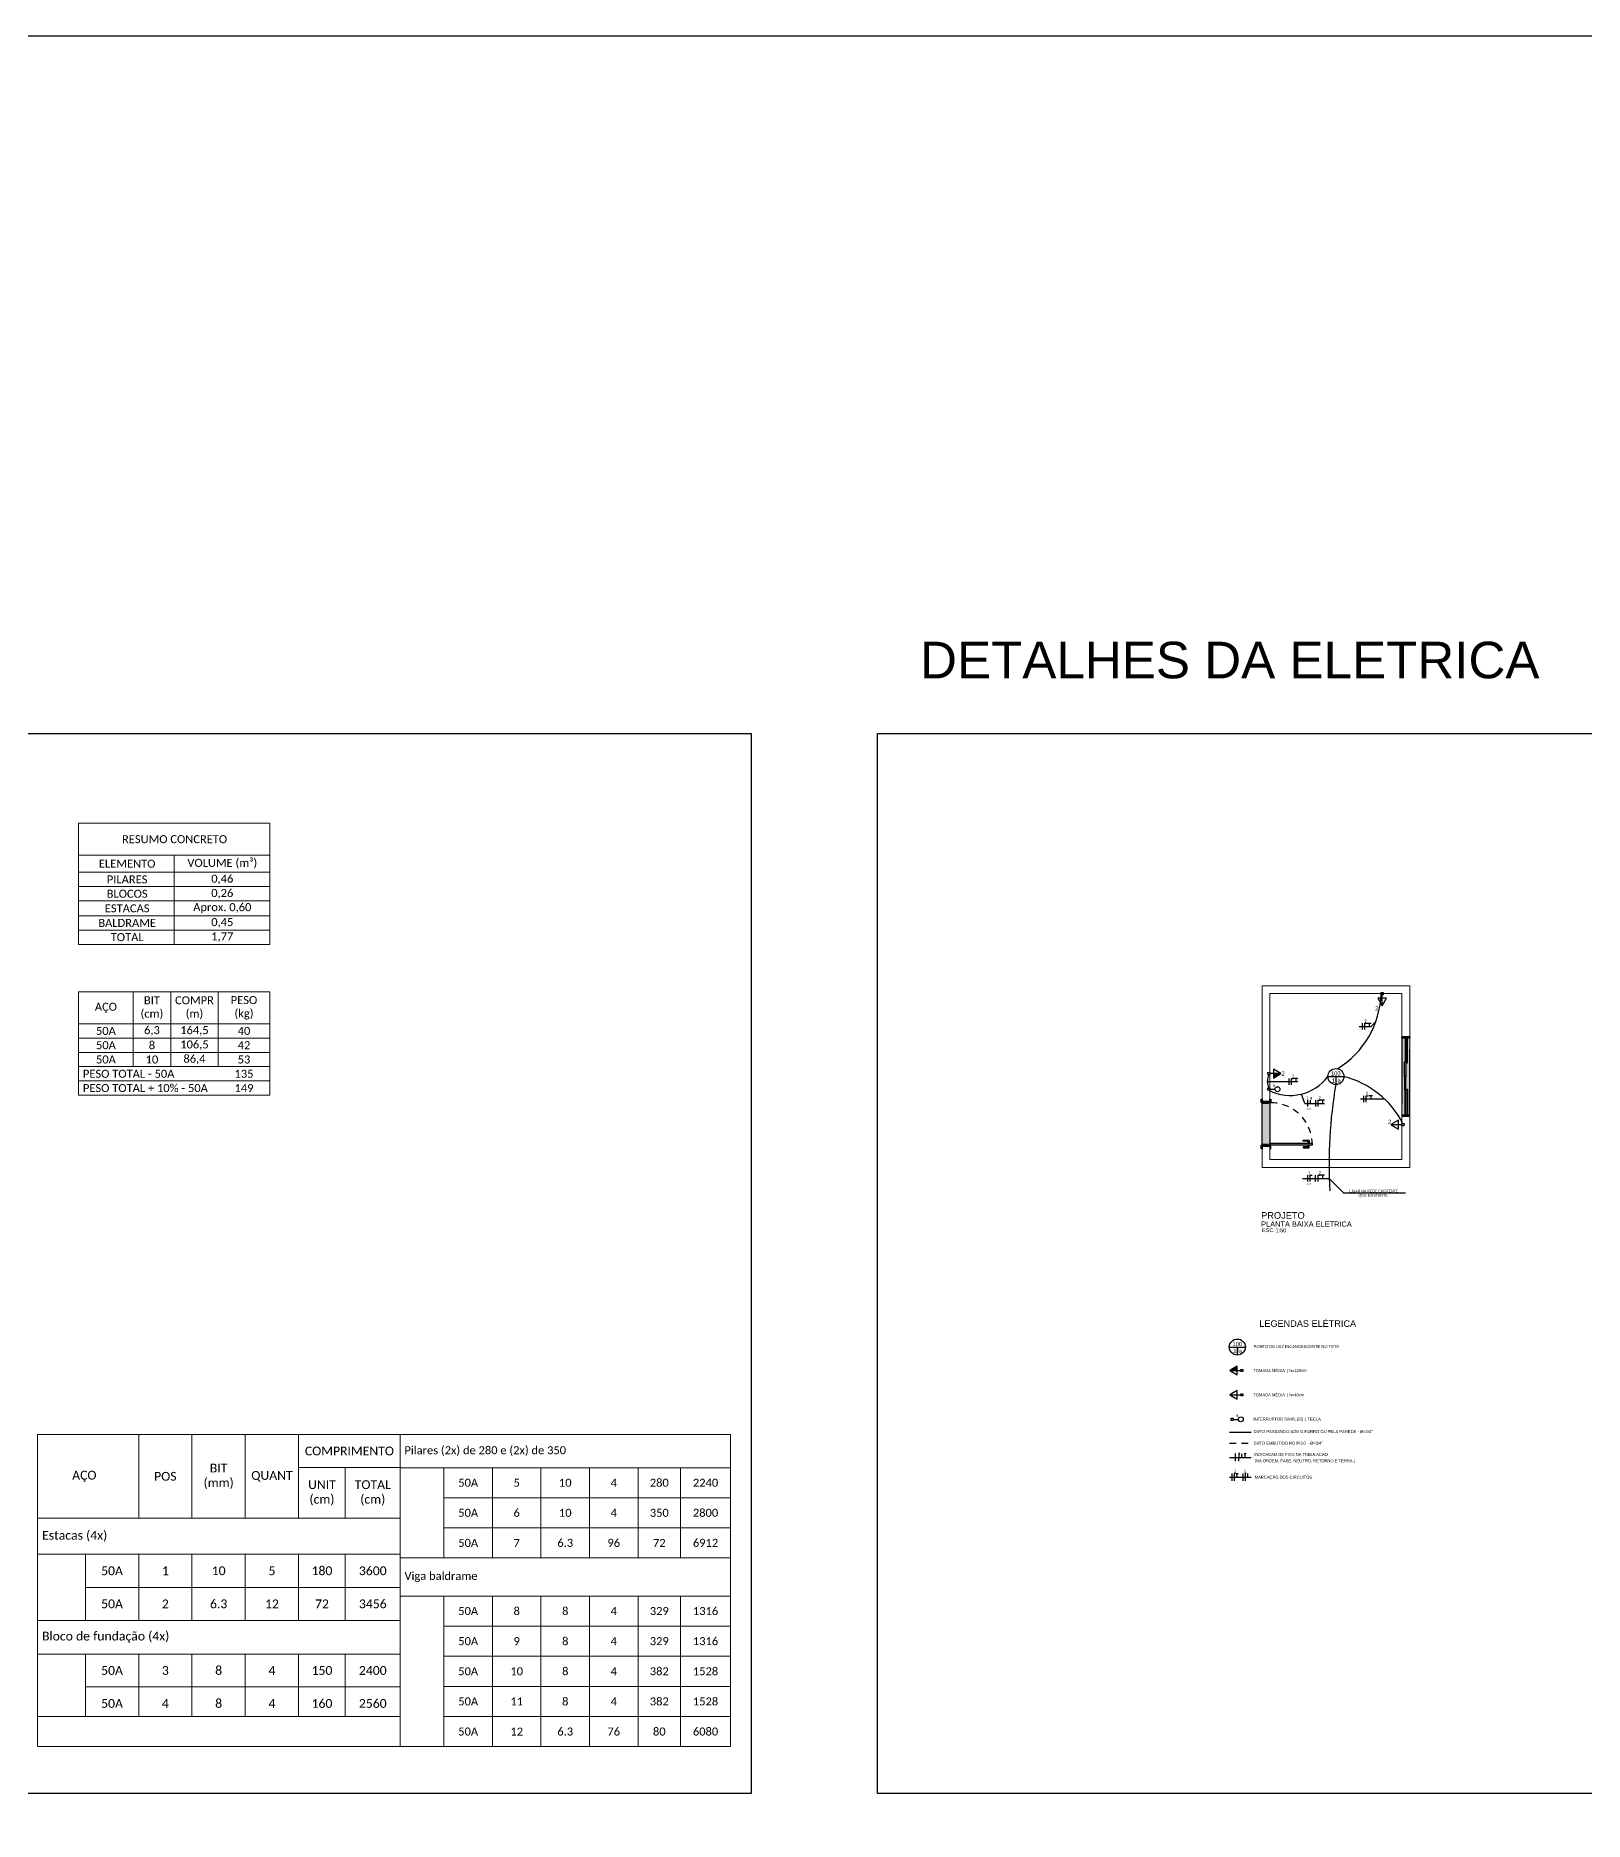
# Model space of a CAD drawing. Header units: inches. Extents: x -413 to -271, y -41 to 11.
# Drawn here: x -330.56 to -301.22, y -22.45 to 11.38 of the extents above; entities that cross this region are included whole.
import ezdxf
from ezdxf.enums import TextEntityAlignment as Align

# ---------------------------------------------------------------- set-up
doc = ezdxf.new("R2010")
doc.units = ezdxf.units.IN
doc.header["$MEASUREMENT"] = 0
doc.linetypes.add('DASHED2', pattern=[9.525, 6.35, -3.175])
doc.linetypes.add('HIDDEN2', pattern=[0.1875, 0.125, -0.0625])
doc.layers.get('0').update_dxf_attribs({"color": 8})
for name, color, linetype in [('AR-ALV-CRT', 4, 'Continuous'), ('ARQ-COTA-25', 12, 'Continuous'), ('ARQ-PIS', 1, 'Continuous'), ('ARQ-TXT-02', 2, 'Continuous'), ('ARQ-TXT-03', 3, 'Continuous'), ('ARQ-TXT-04', 4, 'Continuous'), ('Camada 1', 7, 'Continuous'), ('DI-Linhas_do_quadro', 1, 'Continuous'), ('EL-Pto de luz', 2, 'Continuous'), ('EL-Textos_pontos', 2, 'Continuous'), ('ELE-VT3', 30, 'Continuous'), ('ELETRODUTO_TETO', 2, 'Continuous'), ('FO-TÍTULOS', 1, 'Continuous'), ('Texto', 3, 'Continuous')]:
    doc.layers.add(name, color=color, linetype=linetype)
doc.layers.add('EST- 1', color=1, linetype='Continuous', lineweight=9)
doc.styles.add('Arial', font='ARIALUNI.ttf')
doc.styles.add('ARIAL 1mm', font='arial.ttf', dxfattribs={"height": 0.1})
doc.styles.add('Codhab', font='')
doc.styles.add('ELE-SIMB-12MM', font='arial.ttf', dxfattribs={"height": 0.12})
doc.styles.get('Codhab').set_extended_font_data('Roboto')

# ---------------------------------------------------------------- blocks, each defined once
blk = doc.blocks.new('SCOD-SIM-NOME')
at = {"layer": 'ARQ-TXT-02', "insert": (0.016, 0.158), "char_height": 0.075, "attachment_point": 1, "style": 'Arial'}
blk.add_mtext_dynamic_manual_height_columns('ESC:', width=0.00344, gutter_width=0.625, heights=[0], dxfattribs=at)
at = {"layer": 'ARQ-TXT-02', "style": 'Arial'}
blk.add_attdef('ESCALA', (0.271, 0.08), '', height=0.075, dxfattribs=at)
at = {"layer": 'ARQ-TXT-03', "style": 'Arial'}
blk.add_attdef('DESENHO', (0, 0.185), '', height=0.1, dxfattribs=at)
at = {"layer": 'ARQ-TXT-04', "style": 'Arial'}
blk.add_attdef('MATÉRIA', text='', height=0.125, dxfattribs=at).set_placement((0, 0.299), align=Align.BOTTOM_LEFT)
blk = doc.blocks.new('*U516')
for p, q in [((-0.0685, 0), (-0.0123, 0)), ((-0.0404, 0), (-0.0404, -0.0281))]:
    blk.add_line(p, q)
blk.add_circle((-0.0404, 0), 0.0281)
at = {"style": 'ELE-SIMB-12MM'}
blk.add_attdef('POTENCIA', text='', height=0.0144, dxfattribs=at).set_placement((-0.0409, 0.0035), align=Align.CENTER)
blk.add_attdef('CIRCUITO', text='', height=0.0144, dxfattribs=at).set_placement((-0.0433, -0.0212), align=Align.RIGHT)
blk.add_attdef('INTERRUPTOR', (-0.0347, -0.021), '', height=0.0144, dxfattribs=at)
blk = doc.blocks.new('*U511')
at = {"layer": 'ELE-VT3'}
blk.add_lwpolyline([(-0.026, 0.026), (0.026, 0.026), (0.026, -0.026), (-0.026, -0.026)], close=True, dxfattribs=at)
blk.add_lwpolyline([(0.026, 0), (0.154, 0)], dxfattribs=at)
blk.add_circle((0.217, 0), 0.0623, dxfattribs=at)
at = {"layer": 'ELE-VT3', "style": 'ARIAL 1mm'}
blk.add_attdef('A', text='', height=0.075, dxfattribs=at).set_placement((0.127, 0.1), align=Align.MIDDLE_CENTER)
blk = doc.blocks.new('*U514')
for p, q in [((-0.0685, 0), (-0.0123, 0)), ((-0.0404, 0), (-0.0404, -0.0281))]:
    blk.add_line(p, q)
blk.add_circle((-0.0404, 0), 0.0281)
at = {"style": 'ELE-SIMB-12MM'}
blk.add_attdef('POTENCIA', text='', height=0.0144, dxfattribs=at).set_placement((-0.0409, 0.0035), align=Align.CENTER)
blk.add_attdef('CIRCUITO', text='', height=0.0144, dxfattribs=at).set_placement((-0.0433, -0.0212), align=Align.RIGHT)
blk.add_attdef('INTERRUPTOR', (-0.0347, -0.021), '', height=0.0144, dxfattribs=at)
blk = doc.blocks.new('*U515')
at = {"layer": 'ELE-VT3'}
blk.add_lwpolyline([(-0.026, 0.026), (0.026, 0.026), (0.026, -0.026), (-0.026, -0.026)], close=True, dxfattribs=at)
blk.add_lwpolyline([(0.026, 0), (0.154, 0)], dxfattribs=at)
blk.add_circle((0.217, 0), 0.0623, dxfattribs=at)
at = {"layer": 'ELE-VT3', "style": 'ARIAL 1mm'}
blk.add_attdef('A', text='', height=0.075, dxfattribs=at).set_placement((0.127, 0.1), align=Align.MIDDLE_CENTER)
blk = doc.blocks.new('*U512')
at = {"ltscale": 0.01}
for points in [[(0.417, 0.191), (0.196, 0.191), (0.306, 0), (0.417, 0.191)], [(0.417, 0.191), (0.196, 0.191), (0.306, 0), (0.417, 0.191)], [(0.417, 0.191), (0.196, 0.191), (0.306, 0), (0.417, 0.191)], [(0.306, 0), (0.306, 0.28)], [(0.306, 0), (0.306, 0.28)], [(0.306, 0), (0.306, 0.28)]]:
    blk.add_lwpolyline(points, dxfattribs=at)
blk.add_lwpolyline([(0.281, 0.333), (0.334, 0.332), (0.333, 0.279), (0.28, 0.28)], close=True, dxfattribs=at)
at = {"style": 'ARIAL 1mm'}
blk.add_attdef('1', text='', height=0.11, dxfattribs=at).set_placement((0.287, -0.073), align=Align.MIDDLE_CENTER)
blk = doc.blocks.new('*U513')
at = {"ltscale": 0.01}
h = blk.add_hatch(color=256, dxfattribs=at)
h.dxf.hatch_style = 1
h.paths.add_polyline_path([(0.115, 0), (0.115, -0.111), (0.306, 0)])
blk.add_lwpolyline([(-0.027, -0.026), (-0.026, 0.027), (0.027, 0.026), (0.026, -0.027)], close=True, dxfattribs=at)
for points in [[(0.115, 0.11), (0.115, -0.111), (0.306, 0), (0.115, 0.11)], [(0.115, 0.11), (0.115, -0.111), (0.306, 0), (0.115, 0.11)], [(0.115, 0.11), (0.115, -0.111), (0.306, 0), (0.115, 0.11)], [(0.306, 0), (0.026, 0)], [(0.306, 0), (0.026, 0)], [(0.306, 0), (0.026, 0)]]:
    blk.add_lwpolyline(points, dxfattribs=at)
at = {"style": 'ARIAL 1mm'}
blk.add_attdef('1', text='', height=0.11, dxfattribs=at).set_placement((0.287, -0.073), align=Align.MIDDLE_CENTER)
blk = doc.blocks.new('*U509')
at = {"ltscale": 0.01}
for points in [[(0.498, -0.111), (0.498, 0.11), (0.306, 0), (0.498, -0.111)], [(0.498, -0.111), (0.498, 0.11), (0.306, 0), (0.498, -0.111)], [(0.498, -0.111), (0.498, 0.11), (0.306, 0), (0.498, -0.111)], [(0.306, 0), (0.586, 0)], [(0.306, 0), (0.586, 0)], [(0.306, 0), (0.586, 0)]]:
    blk.add_lwpolyline(points, dxfattribs=at)
blk.add_lwpolyline([(0.64, 0.025), (0.639, -0.028), (0.586, -0.027), (0.587, 0.026)], close=True, dxfattribs=at)
at = {"style": 'ARIAL 1mm'}
blk.add_attdef('1', text='', height=0.11, dxfattribs=at).set_placement((0.287, -0.073), align=Align.MIDDLE_CENTER)
blk = doc.blocks.new('*U510')
at = {"ltscale": 0.01}
h = blk.add_hatch(color=256, dxfattribs=at)
h.dxf.hatch_style = 1
h.paths.add_polyline_path([(0.498, 0), (0.498, 0.11), (0.306, 0)])
for points in [[(0.498, -0.111), (0.498, 0.11), (0.306, 0), (0.498, -0.111)], [(0.498, -0.111), (0.498, 0.11), (0.306, 0), (0.498, -0.111)], [(0.498, -0.111), (0.498, 0.11), (0.306, 0), (0.498, -0.111)], [(0.306, 0), (0.586, 0)], [(0.306, 0), (0.586, 0)], [(0.306, 0), (0.586, 0)]]:
    blk.add_lwpolyline(points, dxfattribs=at)
blk.add_lwpolyline([(0.64, 0.025), (0.639, -0.028), (0.586, -0.027), (0.587, 0.026)], close=True, dxfattribs=at)
at = {"style": 'ARIAL 1mm'}
blk.add_attdef('1', text='', height=0.11, dxfattribs=at).set_placement((0.287, -0.073), align=Align.MIDDLE_CENTER)
blk = doc.blocks.new('*U507')
at = {"true_color": 0x939598}
h = blk.add_hatch(color=252, dxfattribs=at)
h.dxf.hatch_style = 1
h.paths.add_polyline_path([(450036.1, 7827588.6), (450036.1, 7827573.6), (450186.1, 7827573.6), (450186.1, 7827588.6)])
at = {"color": 252, "linetype": 'DASHED2', "ltscale": 20}
for points in [[(450036.1, 7827573.6), (450186.1, 7827573.6), (450186.1, 7827588.6), (450036.1, 7827588.6)], [(450038.1, 7827579.8), (450083.1, 7827579.8), (450083.1, 7827580.4), (450038.1, 7827580.4)], [(450137.1, 7827580.4), (450184.1, 7827580.4), (450184.1, 7827579.8), (450137.1, 7827579.8)]]:
    blk.add_lwpolyline(points, close=True, dxfattribs=at)
for points in [[(450036.1, 7827588.6), (450038.1, 7827588.6), (450038.1, 7827573.6), (450036.1, 7827573.6)], [(450038.1, 7827581.5), (450085.1, 7827581.5), (450085.1, 7827583.9), (450038.1, 7827583.9)], [(450083.1, 7827581), (450111.1, 7827581), (450111.1, 7827578.6), (450083.1, 7827578.6)], [(450137.1, 7827581), (450111.1, 7827581), (450111.1, 7827578.6), (450137.1, 7827578.6)], [(450184.1, 7827581.5), (450134.9, 7827581.5), (450134.9, 7827583.9), (450184.1, 7827583.9)], [(450186.1, 7827588.6), (450184.1, 7827588.6), (450184.1, 7827573.6), (450186.1, 7827573.6)]]:
    blk.add_lwpolyline(points, close=True)
blk = doc.blocks.new('*U506')
h = blk.add_hatch(color=33)
h.dxf.hatch_style = 1
h.paths.add_polyline_path([(0.125, 0.015), (0.125, 0), (0.055, 0), (0.055, 0.015)])
at = {"true_color": 0xc7c8ca}
h = blk.add_hatch(color=9, dxfattribs=at)
h.dxf.hatch_style = 1
h.paths.add_polyline_path([(0.125, -0.15), (0.925, -0.15), (0.925, 0), (0.125, 0)])
h = blk.add_hatch(color=33)
h.dxf.hatch_style = 1
h.paths.add_polyline_path([(0.95, -0.15), (0.925, -0.15), (0.925, -0.115), (0.915, -0.115), (0.915, 0), (0.95, 0)])
h = blk.add_hatch(color=33)
h.dxf.hatch_style = 1
h.paths.add_polyline_path([(0.995, 0), (0.925, 0), (0.925, 0.015), (0.995, 0.015)])
h = blk.add_hatch(color=33)
h.dxf.hatch_style = 1
h.paths.add_polyline_path([(0.125, -0.15), (0.125, -0.165), (0.055, -0.165), (0.055, -0.15)])
h = blk.add_hatch(color=33)
h.dxf.hatch_style = 1
h.paths.add_polyline_path([(0.1, 0), (0.135, 0), (0.135, -0.115), (0.125, -0.115), (0.125, -0.15), (0.1, -0.15)])
h = blk.add_hatch(color=33)
h.dxf.hatch_style = 1
h.paths.add_polyline_path([(0.16, -0.15), (0.16, -0.95), (0.125, -0.95), (0.125, -0.15)])
h = blk.add_hatch(color=33)
h.dxf.hatch_style = 1
h.paths.add_polyline_path([(0.995, -0.15), (0.995, -0.165), (0.925, -0.165), (0.925, -0.15)])
h = blk.add_hatch(color=9, dxfattribs=at)
h.dxf.hatch_style = 1
h.paths.add_polyline_path([(0.09, -0.87, 0.414214), (0.095, -0.875), (0.119, -0.875), (0.119, -0.895), (0.08, -0.895, -0.414214), (0.07, -0.885), (0.07, -0.778), (0.09, -0.778)])
h.paths.add_polyline_path([(0.125, -0.907), (0.119, -0.907), (0.119, -0.865), (0.125, -0.865)])
h.paths.add_polyline_path([(0.166, -0.907), (0.16, -0.907), (0.16, -0.865), (0.166, -0.865)])
h.paths.add_polyline_path([(0.215, -0.885, -0.414214), (0.205, -0.895), (0.166, -0.895), (0.166, -0.875), (0.19, -0.875, 0.414214), (0.195, -0.87), (0.195, -0.778), (0.215, -0.778)])
for points in [[(0.125, 0), (0.055, 0), (0.055, 0.015), (0.125, 0.015)], [(0.995, 0), (0.925, 0), (0.925, 0.015), (0.995, 0.015)], [(0.125, -0.15), (0.055, -0.15), (0.055, -0.165), (0.125, -0.165)], [(0.16, -0.15), (0.16, -0.95), (0.125, -0.95), (0.125, -0.15)], [(0.995, -0.165), (0.925, -0.165), (0.925, -0.15), (0.995, -0.15)], [(0.125, -0.907), (0.119, -0.907), (0.119, -0.865), (0.125, -0.865)], [(0.16, -0.907), (0.166, -0.907), (0.166, -0.865), (0.16, -0.865)]]:
    blk.add_lwpolyline(points, close=True)
at = {"color": 251, "true_color": 0x636466}
blk.add_lwpolyline([(0.125, 0), (0.925, 0), (0.925, -0.15), (0.125, -0.15)], close=True, dxfattribs=at)
for points in [[(0.95, -0.15), (0.95, 0), (0.915, 0), (0.915, -0.115), (0.925, -0.115), (0.925, -0.15), (0.95, -0.15)], [(0.125, -0.15), (0.125, -0.115), (0.135, -0.115), (0.135, 0), (0.1, 0), (0.1, -0.15), (0.125, -0.15)]]:
    blk.add_lwpolyline(points)
at = {"color": 252, "linetype": 'HIDDEN2'}
blk.add_lwpolyline([(0.925, -0.15, -0.427374), (0.125, -0.95), (0.125, -0.15)], format="xyb", dxfattribs=at)
for points in [[(0.07, -0.778), (0.07, -0.885, 0.414214), (0.08, -0.895), (0.119, -0.895), (0.119, -0.875), (0.095, -0.875, -0.414214), (0.09, -0.87), (0.09, -0.778)], [(0.215, -0.778), (0.215, -0.885, -0.414214), (0.205, -0.895), (0.166, -0.895), (0.166, -0.875), (0.19, -0.875, 0.414214), (0.195, -0.87), (0.195, -0.778)]]:
    blk.add_lwpolyline(points, format="xyb", close=True)

msp = doc.modelspace()

# ---------------------------------------------------------------- linework, layer by layer
at = {"color": 1, "transparency": 33554687}
for p, q in [((-307.9375, -15.0741), (-307.5283, -15.0741)), ((-307.9375, -15.5531), (-307.5283, -15.5531)), ((-307.9375, -15.9291), (-307.5283, -15.9291))]:
    msp.add_line(p, q, dxfattribs=at)
for centre, radius, start, end in [((-306.7962, -6.715), 1.7293, 301.41754, 358.18442), ((-306.9388, -8.4318), 0.2853, 153.42622, 206.70647), ((-306.7878, -7.8111), 0.8869, 242.76366, 323.40291), ((-306.2033, -10.0274), 1.7418, 27.17711, 75.66406), ((-296.9914, -10.0024), 9.0628, 170.40469, 183.17355)]:
    msp.add_arc(centre, radius, start, end, dxfattribs=at)
at = {"layer": 'AR-ALV-CRT', "color": 251, "lineweight": 5, "true_color": 0x636466}
for points in [[(-304.5239, -6.6199), (-307.3239, -6.6199), (-307.3239, -10.0599), (-304.5239, -10.0599)], [(-307.1739, -6.7699), (-304.6739, -6.7699), (-304.6739, -9.9099), (-307.1739, -9.9099)]]:
    msp.add_lwpolyline(points, close=True, dxfattribs=at)
at = {"layer": 'ARQ-PIS', "color": 4, "linetype": 'ByBlock'}
for points in [[(-355.6258, -1.8439), (-317.0032, -1.8439), (-317.0032, -21.9212), (-355.6258, -21.9212)], [(-314.6081, -1.8439), (-297.1409, -1.8439), (-297.1409, -21.9212), (-314.6081, -21.9212)]]:
    msp.add_lwpolyline(points, close=True, dxfattribs=at)
at = {"layer": 'DI-Linhas_do_quadro', "linetype": 'Continuous', "transparency": 33554687}
msp.add_line((-304.608, -10.5469), (-305.7733, -10.5469), dxfattribs=at)
msp.add_lwpolyline([(-305.7733, -10.5469), (-306.0512, -10.269)], dxfattribs=at)
at = {"layer": 'EL-Pto de luz', "transparency": 33554687}
msp.add_line((-307.7914, -13.4632), (-307.7914, -13.5676), dxfattribs=at)
at = {"layer": 'ELE-VT3'}
for p, q in [((-305.4853, -7.3915), (-305.2566, -7.3915)), ((-307.2046, -8.4322), (-306.6435, -8.4364)), ((-306.408, -8.848), (-306.408, -8.788)), ((-305.4565, -8.7626), (-305.0057, -8.7626)), ((-306.5153, -8.848), (-306.1408, -8.848)), ((-306.5576, -10.269), (-306.0512, -10.269))]:
    msp.add_line(p, q, dxfattribs=at)
at = {"layer": 'ELE-VT3', "linetype": 'ByBlock'}
msp.add_lwpolyline([(-409.0768, 11.3755), (-271.3816, 11.3755), (-271.3816, -29.078), (-409.0768, -29.078)], close=True, dxfattribs=at)
at = {"layer": 'ELE-VT3'}
for points in [[(-305.4291, -7.3315), (-305.4291, -7.4515)], [(-305.3766, -7.4515), (-305.3766, -7.3315), (-305.3391, -7.3315)], [(-305.2566, -7.332), (-305.3316, -7.332)], [(-305.2941, -7.332), (-305.2941, -7.392)], [(-305.2566, -7.3915), (-305.1709, -7.3058)], [(-306.8159, -8.3764), (-306.8159, -8.4964)], [(-306.7634, -8.4964), (-306.7634, -8.3764), (-306.7259, -8.3764)], [(-306.6435, -8.3768), (-306.7185, -8.3768)], [(-306.681, -8.3768), (-306.681, -8.4368)], [(-306.5153, -8.848), (-306.5777, -8.6728)], [(-306.4605, -8.788), (-306.4605, -8.908)], [(-306.3133, -8.788), (-306.3133, -8.908)], [(-306.2608, -8.908), (-306.2608, -8.788), (-306.2233, -8.788)], [(-306.1408, -8.7884), (-306.2158, -8.7884)], [(-306.1783, -8.7884), (-306.1783, -8.8484)], [(-305.4003, -8.7026), (-305.4003, -8.8226)], [(-305.3478, -8.8226), (-305.3478, -8.7026), (-305.3103, -8.7026)], [(-305.2278, -8.7031), (-305.3028, -8.7031)], [(-305.2653, -8.7031), (-305.2653, -8.7631)], [(-306.4612, -10.209), (-306.4612, -10.329)], [(-306.4087, -10.329), (-306.4087, -10.209), (-306.3712, -10.209)], [(-306.314, -10.209), (-306.314, -10.329)], [(-306.2615, -10.329), (-306.2615, -10.209), (-306.224, -10.209)], [(-306.1415, -10.2094), (-306.2165, -10.2094)], [(-306.179, -10.2094), (-306.179, -10.2694)], [(-307.8244, -15.623), (-307.8241, -15.4833)], [(-307.7429, -15.4833), (-307.7661, -15.4833), (-307.7664, -15.623)], [(-307.7074, -15.5535), (-307.7073, -15.4836)], [(-307.6642, -15.4833), (-307.6269, -15.4832)], [(-307.6453, -15.5531), (-307.6455, -15.4833)], [(-307.8888, -15.9989), (-307.8885, -15.8592)], [(-307.8292, -15.8612), (-307.8525, -15.8611), (-307.8528, -16.0008)], [(-307.8133, -15.8593), (-307.7761, -15.8592)], [(-307.7945, -15.9291), (-307.7947, -15.8592)], [(-307.6805, -15.9989), (-307.6804, -15.8592)], [(-307.6211, -15.8598), (-307.6443, -15.8598), (-307.6445, -15.9995)], [(-307.5943, -15.9294), (-307.5942, -15.8596)]]:
    msp.add_lwpolyline(points, dxfattribs=at)
at = {"layer": 'ELETRODUTO_TETO', "linetype": 'HIDDEN2'}
msp.add_line((-307.9375, -15.2846), (-307.5283, -15.2846), dxfattribs=at)
at = {"layer": 'EST- 1'}
for p, q in [((-329.7418, -3.542), (-326.1213, -3.542)), ((-329.7418, -3.542), (-329.7418, -5.8356)), ((-326.1213, -3.542), (-326.1213, -5.8356)), ((-329.7418, -4.1472), (-326.1213, -4.1472)), ((-327.9316, -4.1472), (-327.9316, -5.8356)), ((-329.7418, -4.4698), (-326.1213, -4.4698)), ((-329.7418, -4.7421), (-326.1213, -4.7421)), ((-329.7418, -5.0143), (-326.1213, -5.0143)), ((-329.7418, -5.2948), (-326.1213, -5.2948)), ((-329.7418, -5.5648), (-326.1213, -5.5648)), ((-329.7418, -5.8356), (-326.7459, -5.8356)), ((-329.7418, -5.8356), (-326.1213, -5.8356)), ((-329.7418, -6.7356), (-326.1213, -6.7356)), ((-329.7418, -6.7356), (-329.7418, -7.6114)), ((-328.7088, -6.7356), (-328.7088, -8.1528)), ((-327.9979, -6.7356), (-327.9979, -8.1528)), ((-327.0975, -6.7356), (-327.0975, -8.1528)), ((-326.1213, -6.7356), (-326.1213, -8.6942)), ((-329.7418, -7.3407), (-326.1213, -7.3407)), ((-329.7418, -7.3407), (-326.1213, -7.3407)), ((-329.7418, -7.3407), (-326.1213, -7.3407)), ((-329.7418, -7.6114), (-329.7418, -7.8821)), ((-329.7418, -7.6114), (-326.1213, -7.6114)), ((-329.7418, -7.8821), (-329.7418, -8.1528)), ((-329.7418, -7.8821), (-326.1213, -7.8821)), ((-329.7418, -8.1528), (-329.7418, -8.4235)), ((-329.7418, -8.1528), (-329.7418, -8.4235)), ((-329.7418, -8.1528), (-326.1213, -8.1528)), ((-329.7418, -8.4235), (-329.7418, -8.6942)), ((-329.7418, -8.4235), (-329.7418, -8.6942)), ((-329.7418, -8.4235), (-326.1213, -8.4235)), ((-329.7418, -8.4235), (-326.1213, -8.4235)), ((-329.7418, -8.6942), (-326.1213, -8.6942)), ((-330.5233, -15.1196), (-323.6497, -15.1196)), ((-330.5233, -15.1196), (-330.5233, -17.3885)), ((-328.6044, -15.1196), (-328.6044, -16.7063)), ((-327.5945, -15.1196), (-327.5945, -16.7063)), ((-326.5847, -15.1196), (-326.5847, -16.7063)), ((-325.5748, -15.1196), (-325.5748, -16.7063)), ((-323.6497, -15.1196), (-317.3921, -15.1196)), ((-323.6497, -15.1196), (-323.6497, -16.3804)), ((-323.6497, -15.1196), (-323.6497, -20.4623)), ((-323.6497, -15.1196), (-323.6497, -21.033)), ((-317.3921, -15.1196), (-317.3921, -21.033)), ((-325.5748, -15.7465), (-323.6497, -15.7465)), ((-324.6899, -15.7465), (-324.6899, -16.7063)), ((-323.6497, -15.75), (-322.822, -15.75)), ((-322.822, -15.75), (-317.3921, -15.75)), ((-322.822, -15.75), (-322.822, -17.4594)), ((-321.9027, -15.75), (-321.9027, -17.4594)), ((-320.9834, -15.75), (-320.9834, -17.4594)), ((-320.0641, -15.75), (-320.0641, -17.4594)), ((-319.1447, -15.75), (-319.1447, -17.4594)), ((-318.3391, -15.75), (-318.3391, -17.4594)), ((-322.822, -16.3192), (-317.3921, -16.3192)), ((-330.5233, -16.7063), (-323.6497, -16.7063)), ((-322.822, -16.8887), (-317.3921, -16.8887)), ((-330.5233, -17.3885), (-329.6142, -17.3885)), ((-330.5233, -17.3885), (-330.5233, -18.6423)), ((-329.6142, -17.3885), (-323.6497, -17.3885)), ((-329.6142, -17.3885), (-329.6142, -18.6423)), ((-328.6044, -17.3885), (-328.6044, -18.6423)), ((-327.5945, -17.3885), (-327.5945, -18.6423)), ((-326.5847, -17.3885), (-326.5847, -18.6423)), ((-325.5748, -17.3885), (-325.5748, -18.6423)), ((-324.6899, -17.3885), (-324.6899, -18.6423)), ((-323.6497, -17.4594), (-317.3921, -17.4594)), ((-329.6142, -18.0154), (-323.6497, -18.0154)), ((-323.6497, -18.1795), (-322.822, -18.1795)), ((-322.822, -18.1795), (-317.3921, -18.1795)), ((-322.822, -18.1795), (-322.822, -21.033)), ((-321.9027, -18.1795), (-321.9027, -21.033)), ((-320.9834, -18.1795), (-320.9834, -21.033)), ((-320.0641, -18.1795), (-320.0641, -21.033)), ((-319.1447, -18.1795), (-319.1447, -21.033)), ((-318.3391, -18.1795), (-318.3391, -21.033)), ((-330.5233, -18.6423), (-323.6497, -18.6423)), ((-330.5233, -18.6423), (-330.5233, -21.022)), ((-322.822, -18.7502), (-317.3921, -18.7502)), ((-330.5233, -19.2782), (-329.6142, -19.2782)), ((-329.6142, -19.2782), (-323.6497, -19.2782)), ((-329.6142, -19.2782), (-329.6142, -20.4623)), ((-328.6044, -19.2782), (-328.6044, -20.4623)), ((-327.5945, -19.2782), (-327.5945, -20.4623)), ((-326.5847, -19.2782), (-326.5847, -20.4623)), ((-325.5748, -19.2782), (-325.5748, -20.4623)), ((-324.6899, -19.2782), (-324.6899, -20.4623)), ((-322.822, -19.3209), (-317.3921, -19.3209)), ((-329.6142, -19.9027), (-323.6497, -19.9027)), ((-322.822, -19.8916), (-317.3921, -19.8916)), ((-330.5233, -20.4623), (-323.6497, -20.4623)), ((-322.822, -20.4623), (-317.3921, -20.4623)), ((-330.5233, -21.033), (-323.6497, -21.033)), ((-323.6497, -21.033), (-317.3921, -21.033))]:
    msp.add_line(p, q, dxfattribs=at)

# ---------------------------------------------------------------- block references
at = {"layer": 'ARQ-COTA-25', "ltscale": 0.0019, "transparency": 33554687}
msp.add_blockref('SCOD-SIM-NOME', (-307.3395, -11.3701), dxfattribs=at).add_auto_attribs({'ESCALA': '1:50', 'DESENHO': 'PLANTA BAIXA ELETRICA', 'MATÉRIA': 'PROJETO'})
at = {"layer": 'Camada 1', "color": 7, "true_color": 0xffffff, "xscale": 0.01000000000000002, "yscale": 0.01000000000000002, "zscale": 0.01000000000000002, "rotation": 270}
msp.add_blockref('*U507', (-78580.4096, 4492.7709), dxfattribs=at)
at = {"layer": 'Camada 1', "color": 7, "true_color": 0xffffff, "transparency": 33554687, "rotation": 90}
msp.add_blockref('*U506', (-307.3239, -9.7618), dxfattribs=at)
at = {"layer": 'ELE-VT3', "xscale": 0.7500000000000127, "yscale": 0.7500000000000127, "zscale": 0.7500000000000127}
for name, p in [('*U512', (-305.278, -6.9996)), ('*U513', (-307.1937, -8.2844)), ('*U509', (-305.1137, -9.2511)), ('*U510', (-308.1654, -13.9076)), ('*U509', (-308.1654, -14.3679))]:
    msp.add_blockref(name, p, dxfattribs=at)
at = {"layer": 'ELE-VT3'}
for name, p, xscale, yscale, zscale, values in [('*U514', (-305.7058, -8.3399), 5.4, 5.4, 5.4, {'INTERRUPTOR': 'a', 'POTENCIA': '100', 'CIRCUITO': '1'}), ('*U511', (-307.1937, -8.5799), 0.75, 0.75, 0.75, {'A': 'a'}), ('*U516', (-307.5733, -13.4632), 5.4, 5.4, 5.4, {'INTERRUPTOR': 'a', 'POTENCIA': '100', 'CIRCUITO': '1'}), ('*U515', (-307.8885, -14.8331), 0.75, 0.75, 0.75, {'A': 'a'})]:
    msp.add_blockref(name, p, dxfattribs=dict(at, xscale=xscale, yscale=yscale, zscale=zscale)).add_auto_attribs(values)

# ---------------------------------------------------------------- texts
at = {"layer": 'EL-Textos_pontos', "transparency": 33554687, "style": 'Arial'}
for s, p in [('LIGAR NA REDE EXISTENTE', (-305.6661, -10.5333)), ('QDG EXISTENTE', (-305.4973, -10.6142))]:
    msp.add_text(s, height=0.048804, dxfattribs=at).set_placement(p)
at = {"layer": 'ELE-VT3', "style": 'Arial'}
for s, rotation, p in [('1', 358.47788, (-307.8344, -15.8497)), ('2', 359.78926, (-307.6493, -15.8517))]:
    msp.add_text(s, height=0.0493, rotation=rotation, dxfattribs=at).set_placement(p, align=Align.BOTTOM_CENTER)
at = {"layer": 'ELE-VT3', "attachment_point": 1, "style": 'ARIAL 1mm'}
for s, insert, char_height, width in [('a', (-306.4175, -8.7147), 0.0562, 0.046401), ('1.5', (-306.4697, -8.9354), 0.03767, 0.031073), ('1.5', (-306.4704, -10.3564), 0.03767, 0.031073)]:
    msp.add_mtext(s, dxfattribs=dict(at, insert=insert, char_height=char_height, width=width))
at = {"layer": 'ELE-VT3', "style": 'ARIAL 1mm'}
for tag, height, p in [('2', 0.0825, (-305.1481, -7.052)), ('2', 0.0562, (-305.3622, -7.2865)), ('2', 0.0825, (-306.9242, -8.2815)), ('2', 0.0562, (-306.7329, -8.3314)), ('1', 0.0562, (-306.4644, -8.743)), ('2', 0.0562, (-306.2303, -8.743)), ('2', 0.0562, (-305.3333, -8.6576)), ('2', 0.0825, (-304.9058, -9.198)), ('1', 0.0562, (-306.4296, -10.164)), ('2', 0.0562, (-306.231, -10.164))]:
    msp.add_attdef(tag, text='1', height=height, dxfattribs=at).set_placement(p, align=Align.MIDDLE_CENTER)
at = {"layer": 'EST- 1', "style": 'Codhab'}
for s, insert, char_height, width, attachment_point in [('{\\fCalibri|b0|i0|c0;RESUMO CONCRETO', (-327.9244, -3.8446), 0.151609, 2.834726, 5), ('{\\fCalibri|b0|i0|c0;ELEMENTO', (-328.8229, -4.3085), 0.151609, 1.2136, 5), ('{\\fCalibri|b0|i0|c0;VOLUME (m³)', (-327.0208, -4.3085), 0.151609, 1.459966, 5), ('{\\fCalibri|b0|i0|c0;PILARES', (-328.8229, -4.606), 0.151609, 1.2136, 5), ('{\\fCalibri|b0|i0|c0|p34;0,46}', (-327.0208, -4.606), 0.151609, 0.785798, 5), ('{\\fCalibri|b0|i0|c0;BLOCOS', (-328.8229, -4.8782), 0.151609, 1.2136, 5), ('{\\fCalibri|b0|i0|c0|p34;Aprox. 0,60}', (-327.0208, -5.1505), 0.151609, 1.412811, 5), ('{\\fCalibri|b0|i0|c0|p34;0,26}', (-327.0208, -4.8782), 0.151609, 0.785798, 5), ('{\\fCalibri|b0|i0|c0|p34;BALDRAME}', (-328.8229, -5.4298), 0.151609, 1.2136, 5), ('{\\fCalibri|b0|i0|c0;ESTACAS', (-328.8229, -5.1546), 0.151609, 1.2136, 5), ('{\\fCalibri|b0|i0|c0|p34;0,45}', (-327.0208, -5.4298), 0.151609, 0.785798, 5), ('{\\fCalibri|b0|i0|c0|p34;TOTAL}', (-328.8229, -5.7002), 0.151609, 1.2136, 5), ('{\\fCalibri|b0|i0|c0|p34;1,77}', (-327.0208, -5.7002), 0.151609, 0.785798, 5), ('{\\fCalibri|b0|i0|c0;AÇO', (-329.2253, -7.0381), 0.151609, 0.871874, 5), ('{\\fCalibri|b0|i0|c0;BIT (cm)', (-328.3533, -7.0381), 0.151609, 0.549704, 5), ('{\\fCalibri|b0|i0|c0;COMPR (m)', (-327.5477, -7.0381), 0.151609, 0.739216, 5), ('{\\fCalibri|b0|i0|c0;PESO (kg)', (-326.6094, -7.0381), 0.151609, 0.81502, 5), ('{\\fCalibri|b0|i0|c0;50A', (-329.2253, -7.4761), 0.151609, 0.871874, 5), ('{\\fCalibri|b0|i0|c0|p34;6,3}', (-328.3533, -7.4761), 0.151609, 0.549704, 5), ('{\\fCalibri|b0|i0|c0|p34;164,5}', (-327.5477, -7.4761), 0.151609, 0.739216, 5), ('{\\fCalibri|b0|i0|c0|p34;40}', (-326.6094, -7.4761), 0.151609, 0.81502, 5), ('{\\fCalibri|b0|i0|c0;50A', (-329.2253, -7.7468), 0.151609, 0.871874, 5), ('{\\fCalibri|b0|i0|c0;8', (-328.3533, -7.7468), 0.151609, 0.549704, 5), ('{\\fCalibri|b0|i0|c0|p34;106,5}', (-327.5477, -7.7468), 0.151609, 0.739216, 5), ('{\\fCalibri|b0|i0|c0|p34;42}', (-326.6094, -7.7468), 0.151609, 0.81502, 5), ('{\\fCalibri|b0|i0|c0;50A', (-329.2253, -8.0175), 0.151609, 0.871874, 5), ('{\\fCalibri|b0|i0|c0;10', (-328.3533, -8.0175), 0.151609, 0.549704, 5), ('{\\fCalibri|b0|i0|c0|p34;86,4}', (-327.5477, -8.0175), 0.151609, 0.739216, 5), ('{\\fCalibri|b0|i0|c0|p34;53}', (-326.6094, -8.0175), 0.151609, 0.81502, 5), ('{\\fCalibri|b0|i0|c0;PESO TOTAL - 50A', (-329.6612, -8.2881), 0.151609, 2.483113, 4), ('{\\fCalibri|b0|i0|c0|p34;135}', (-326.6094, -8.2881), 0.151609, 0.81502, 5), ('{\\fCalibri|b0|i0|c0;PESO TOTAL + 10% - 50A', (-329.6612, -8.5588), 0.151609, 2.483113, 4), ('{\\fCalibri|b0|i0|c0|p34;149}', (-326.6094, -8.5588), 0.151609, 0.81502, 5), ('{\\fCalibri|b0|i0|c0;COMPRIMENTO', (-324.6122, -15.4331), 0.166538, 1.748119, 5), ('{\\fCalibri|b0|i0|c0|p34;Pilares (2x) de 280 e (2x) de 350}', (-323.5691, -15.4348), 0.151609, 3.418417, 4), ('{\\fCalibri|b0|i0|c0;AÇO', (-329.6341, -15.913), 0.166538, 4.764868, 5), ('{\\fCalibri|b0|i0|c0;POS', (-328.0994, -15.913), 0.166538, 0.832821, 5), ('{\\fCalibri|b0|i0|c0;BIT (mm)', (-327.0896, -15.913), 0.166538, 0.832821, 5), ('{\\fCalibri|b0|i0|c0;QUANT', (-326.0797, -15.913), 0.166538, 0.832821, 5), ('{\\fCalibri|b0|i0|c0;UNIT (cm)', (-325.1323, -16.2264), 0.166538, 0.707918, 5), ('{\\fCalibri|b0|i0|c0;TOTAL (cm)', (-324.1698, -16.2264), 0.166538, 0.863173, 5), ('{\\fCalibri|b0|i0|c0;50A', (-322.3624, -16.0346), 0.151609, 0.758167, 5), ('{\\fCalibri|b0|i0|c0|p34;5}', (-321.443, -16.0346), 0.151609, 0.758167, 5), ('{\\fCalibri|b0|i0|c0|p34;10}', (-320.5237, -16.0346), 0.151609, 0.785798, 5), ('{\\fCalibri|b0|i0|c0|p34;4}', (-319.6044, -16.0346), 0.151609, 0.785798, 5), ('{\\fCalibri|b0|i0|c0|p34;280}', (-318.7419, -16.0346), 0.151609, 0.785798, 5), ('{\\fCalibri|b0|i0|c0|p34;2240}', (-317.8656, -16.0346), 0.151609, 0.785798, 5), ('{\\fCalibri|b0|i0|c0;50A', (-322.3624, -16.604), 0.151609, 0.758167, 5), ('{\\fCalibri|b0|i0|c0|p34;6}', (-321.443, -16.604), 0.151609, 0.758167, 5), ('{\\fCalibri|b0|i0|c0|p34;10}', (-320.5237, -16.604), 0.151609, 0.785798, 5), ('{\\fCalibri|b0|i0|c0|p34;4}', (-319.6044, -16.604), 0.151609, 0.785798, 5), ('{\\fCalibri|b0|i0|c0|p34;350}', (-318.7419, -16.604), 0.151609, 0.785798, 5), ('{\\fCalibri|b0|i0|c0|p34;2800}', (-317.8656, -16.604), 0.151609, 0.785798, 5), ('{\\fCalibri|b0|i0|c0|p34;Estacas (4x)}', (-330.4348, -17.0474), 0.166538, 3.755018, 4), ('{\\fCalibri|b0|i0|c0;50A', (-322.3624, -17.1741), 0.151609, 0.758167, 5), ('{\\fCalibri|b0|i0|c0|p34;7}', (-321.443, -17.1741), 0.151609, 0.758167, 5), ('{\\fCalibri|b0|i0|c0|p34;6.3}', (-320.5237, -17.1741), 0.151609, 0.785798, 5), ('{\\fCalibri|b0|i0|c0|p34;96}', (-319.6044, -17.1741), 0.151609, 0.785798, 5), ('{\\fCalibri|b0|i0|c0|p34;72}', (-318.7419, -17.1741), 0.151609, 0.785798, 5), ('{\\fCalibri|b0|i0|c0|p34;6912}', (-317.8656, -17.1741), 0.151609, 0.785798, 5), ('{\\fCalibri|b0|i0|c0;50A', (-329.1093, -17.702), 0.166538, 0.832821, 5), ('{\\fCalibri|b0|i0|c0;1', (-328.0994, -17.702), 0.166538, 0.832821, 5), ('{\\fCalibri|b0|i0|c0;10', (-327.0896, -17.702), 0.166538, 0.832821, 5), ('{\\fCalibri|b0|i0|c0|p34;5}', (-326.0797, -17.702), 0.166538, 0.832821, 5), ('{\\fCalibri|b0|i0|c0|p34;180}', (-325.1323, -17.702), 0.166538, 0.863173, 5), ('{\\fCalibri|b0|i0|c0|p34;3600}', (-324.1698, -17.702), 0.166538, 0.863173, 5), ('{\\fCalibri|b0|i0|c0|p34;Viga baldrame}', (-323.5691, -17.8195), 0.151609, 3.418417, 4), ('{\\fCalibri|b0|i0|c0;50A', (-329.1093, -18.3289), 0.166538, 0.832821, 5), ('{\\fCalibri|b0|i0|c0;2', (-328.0994, -18.3289), 0.166538, 0.832821, 5), ('{\\fCalibri|b0|i0|c0|p34;6.3}', (-327.0896, -18.3289), 0.166538, 0.832821, 5), ('{\\fCalibri|b0|i0|c0|p34;12}', (-326.0797, -18.3289), 0.166538, 0.832821, 5), ('{\\fCalibri|b0|i0|c0|p34;72}', (-325.1323, -18.3289), 0.166538, 0.863173, 5), ('{\\fCalibri|b0|i0|c0|p34;3456}', (-324.1698, -18.3289), 0.166538, 0.863173, 5), ('{\\fCalibri|b0|i0|c0;50A', (-322.3624, -18.4649), 0.151609, 0.758167, 5), ('{\\fCalibri|b0|i0|c0|p34;8}', (-321.443, -18.4649), 0.151609, 0.758167, 5), ('{\\fCalibri|b0|i0|c0|p34;8}', (-320.5237, -18.4649), 0.151609, 0.758167, 5), ('{\\fCalibri|b0|i0|c0|p34;4}', (-319.6044, -18.4649), 0.151609, 0.758167, 5), ('{\\fCalibri|b0|i0|c0|p34;329}', (-318.7419, -18.4649), 0.151609, 0.64446, 5), ('{\\fCalibri|b0|i0|c0|p34;1316}', (-317.8656, -18.4649), 0.151609, 0.785798, 5), ('{\\fCalibri|b0|i0|c0|p34;Bloco de fundação (4x)}', (-330.4348, -18.9603), 0.166538, 3.755018, 4), ('{\\fCalibri|b0|i0|c0;50A', (-322.3624, -19.0356), 0.151609, 0.758167, 5), ('{\\fCalibri|b0|i0|c0|p34;9}', (-321.443, -19.0356), 0.151609, 0.758167, 5), ('{\\fCalibri|b0|i0|c0|p34;8}', (-320.5237, -19.0356), 0.151609, 0.758167, 5), ('{\\fCalibri|b0|i0|c0|p34;4}', (-319.6044, -19.0356), 0.151609, 0.758167, 5), ('{\\fCalibri|b0|i0|c0|p34;329}', (-318.7419, -19.0356), 0.151609, 0.64446, 5), ('{\\fCalibri|b0|i0|c0|p34;1316}', (-317.8656, -19.0356), 0.151609, 0.785798, 5), ('{\\fCalibri|b0|i0|c0;50A', (-329.1093, -19.5905), 0.166538, 0.832821, 5), ('{\\fCalibri|b0|i0|c0|p34;3}', (-328.0994, -19.5905), 0.166538, 0.863173, 5), ('{\\fCalibri|b0|i0|c0;8', (-327.0896, -19.5893), 0.166538, 0.863173, 5), ('{\\fCalibri|b0|i0|c0|p34;4}', (-326.0797, -19.5905), 0.166538, 0.863173, 5), ('{\\fCalibri|b0|i0|c0|p34;150}', (-325.1323, -19.5905), 0.166538, 0.863173, 5), ('{\\fCalibri|b0|i0|c0|p34;2400}', (-324.1698, -19.5905), 0.166538, 0.863173, 5), ('{\\fCalibri|b0|i0|c0;50A', (-322.3624, -19.6063), 0.151609, 0.758167, 5), ('{\\fCalibri|b0|i0|c0|p34;10}', (-321.443, -19.6063), 0.151609, 0.758167, 5), ('{\\fCalibri|b0|i0|c0|p34;8}', (-320.5237, -19.6063), 0.151609, 0.758167, 5), ('{\\fCalibri|b0|i0|c0|p34;4}', (-319.6044, -19.6063), 0.151609, 0.758167, 5), ('{\\fCalibri|b0|i0|c0|p34;382}', (-318.7419, -19.6063), 0.151609, 0.64446, 5), ('{\\fCalibri|b0|i0|c0|p34;1528}', (-317.8656, -19.6063), 0.151609, 0.785798, 5), ('{\\fCalibri|b0|i0|c0;50A', (-329.1093, -20.2153), 0.166538, 0.832821, 5), ('{\\fCalibri|b0|i0|c0|p34;4}', (-328.0994, -20.2153), 0.166538, 0.863173, 5), ('{\\fCalibri|b0|i0|c0;8', (-327.0896, -20.2145), 0.166538, 0.863173, 5), ('{\\fCalibri|b0|i0|c0|p34;4}', (-326.0797, -20.2153), 0.166538, 0.863173, 5), ('{\\fCalibri|b0|i0|c0|p34;160}', (-325.1323, -20.2153), 0.166538, 0.863173, 5), ('{\\fCalibri|b0|i0|c0|p34;2560}', (-324.1698, -20.2153), 0.166538, 0.863173, 5), ('{\\fCalibri|b0|i0|c0;50A', (-322.3624, -20.177), 0.151609, 0.758167, 5), ('{\\fCalibri|b0|i0|c0|p34;11}', (-321.443, -20.177), 0.151609, 0.758167, 5), ('{\\fCalibri|b0|i0|c0|p34;8}', (-320.5237, -20.177), 0.151609, 0.758167, 5), ('{\\fCalibri|b0|i0|c0|p34;4}', (-319.6044, -20.177), 0.151609, 0.758167, 5), ('{\\fCalibri|b0|i0|c0|p34;382}', (-318.7419, -20.177), 0.151609, 0.64446, 5), ('{\\fCalibri|b0|i0|c0|p34;1528}', (-317.8656, -20.177), 0.151609, 0.785798, 5), ('{\\fCalibri|b0|i0|c0;50A', (-322.3624, -20.7477), 0.151609, 0.758167, 5), ('{\\fCalibri|b0|i0|c0|p34;12}', (-321.443, -20.7477), 0.151609, 0.758167, 5), ('{\\fCalibri|b0|i0|c0|p34;6.3}', (-320.5237, -20.7477), 0.151609, 0.758167, 5), ('{\\fCalibri|b0|i0|c0|p34;76}', (-319.6044, -20.7477), 0.151609, 0.758167, 5), ('{\\fCalibri|b0|i0|c0|p34;80}', (-318.7419, -20.7477), 0.151609, 0.64446, 5), ('{\\fCalibri|b0|i0|c0|p34;6080}', (-317.8656, -20.7477), 0.151609, 0.785798, 5)]:
    msp.add_mtext(s, dxfattribs=dict(at, insert=insert, char_height=char_height, width=width, attachment_point=attachment_point))
at = {"layer": 'FO-TÍTULOS', "color": 4, "style": 'Arial'}
msp.add_text('DETALHES DA ELETRICA', height=0.69349, dxfattribs=at).set_placement((-302.0671, -0.7969), align=Align.RIGHT)
at = {"layer": 'Texto', "linetype": 'Continuous', "transparency": 33554687, "style": 'Arial'}
msp.add_text('LEGENDAS ELÉTRICA', height=0.123749, dxfattribs=at).set_placement((-307.3758, -13.0816))
at = {"layer": 'Texto', "transparency": 33554687, "style": 'Arial'}
for s, p in [('PONTO DE LUZ INCANDESCENTE NO TET0', (-307.4831, -13.482)), ('TOMADA MÉDIA  | h=120cm', (-307.4888, -13.937)), ('TOMADA MÉDIA  | h=40cm', (-307.4888, -14.3973)), ('INTERRUPTOR SIMPLES| 1 TECLA ', (-307.4866, -14.8552)), ('DUTO PASSANDO SOB O FORRO OU PELA PAREDE - %%C=3/4" ', (-307.4837, -15.0925)), ('DUTO EMBUTIDO NO PISO - %%C=3/4" ', (-307.4837, -15.3126)), ('INDICACAO DE FIOS NA TUBULACAO', (-307.4702, -15.5267)), ('(NA ORDEM, FASE, NEUTRO, RETORNO E TERRA.)', (-307.463, -15.6456)), ('MARCAÇÃO DOS CIRCUITOS', (-307.463, -15.9568))]:
    msp.add_text(s, height=0.055687, rotation=359.97579, dxfattribs=at).set_placement(p)

doc.saveas('drawing.dxf')
